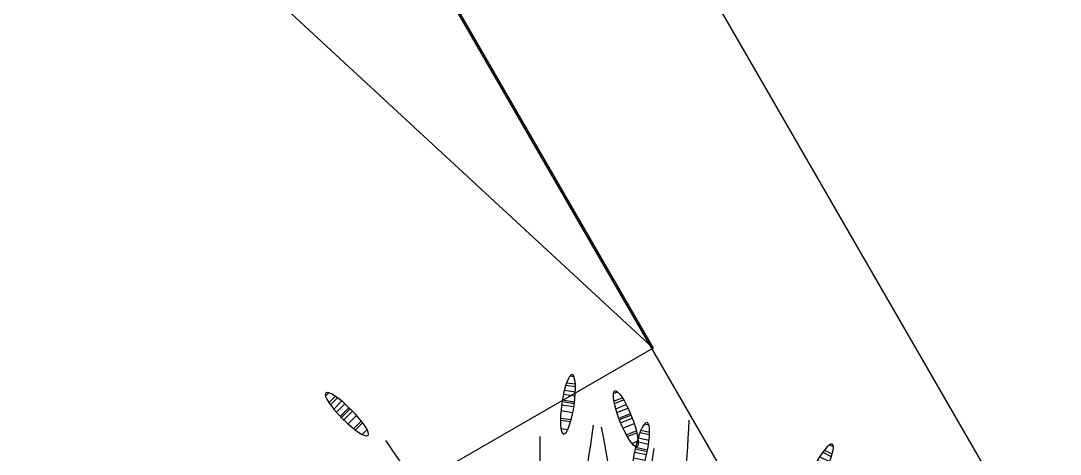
# Model space of a CAD drawing. Header units: metres. Extents: x 1769 to 3632, y 809 to 2652.
# Drawn here: x 2738.305 to 2738.988, y 1807.69 to 1807.975 of the extents above; entities that cross this region are included whole.
import ezdxf

# ---------------------------------------------------------------- set-up
doc = ezdxf.new("R2010")
doc.units = ezdxf.units.M
doc.header["$LTSCALE"] = 10
doc.layers.add('A-ANNO-NOTE', color=3, linetype='Continuous', lineweight=0)
doc.layers.add('Vegetation - Trees', color=64, linetype='Continuous', lineweight=30)
for name, color, linetype in [('A-ELEV0', 7, 'Continuous'), ('A-FLOR-LEVL', 2, 'Continuous'), ('A-FURN-FIXD', 8, 'Continuous'), ('A-WALL', 6, 'Continuous'), ('L-PLNT', 66, 'Continuous')]:
    doc.layers.add(name, color=color, linetype=linetype)

# ---------------------------------------------------------------- blocks, each defined once
blk = doc.blocks.new('*U109')
at = {"layer": 'Vegetation - Trees'}
for p, q in [((-5.13, 11.36), (-3.23, 12.04)), ((-4.99, 8.06), (-1.24, 9.4)), ((-4.81, 6.96), (-0.69, 8.43)), ((-4.3, 4.62), (0.4, 6.3)), ((-3.82, 2.85), (1.15, 4.62)), ((-3.82, 2.85), (1.15, 4.62)), ((-3.07, 0.42), (2.11, 2.27)), ((-2.84, -0.28), (2.37, 1.58)), ((-2.84, -0.28), (2.37, 1.58)), ((-2.34, -1.67), (2.87, 0.19)), ((-1.39, -4.07), (3.65, -2.26)), ((-0.03, -7.06), (4.49, -5.44)), ((0.4, -7.9), (4.69, -6.36)), ((2.32, -11.02), (5.18, -10)), ((4.49, -12.56), (4.49, -12.56))]:
    blk.add_line(p, q, dxfattribs=at)
blk.add_ellipse((0, 0), major_axis=(4.49, -12.56), ratio=0.207464, dxfattribs=at)
blk = doc.blocks.new('*U125')
at = {"layer": 'Vegetation - Trees'}
for p, q in [((-5.13, 11.36), (-3.23, 12.04)), ((-4.99, 8.06), (-1.24, 9.4)), ((-4.81, 6.96), (-0.69, 8.43)), ((-4.3, 4.62), (0.4, 6.3)), ((-3.82, 2.85), (1.15, 4.62)), ((-3.82, 2.85), (1.15, 4.62)), ((-3.07, 0.42), (2.11, 2.27)), ((-2.84, -0.28), (2.37, 1.58)), ((-2.84, -0.28), (2.37, 1.58)), ((-2.34, -1.67), (2.87, 0.19)), ((-1.39, -4.07), (3.65, -2.26)), ((-0.03, -7.06), (4.49, -5.44)), ((0.4, -7.9), (4.69, -6.36)), ((2.32, -11.02), (5.18, -10)), ((4.49, -12.56), (4.49, -12.56))]:
    blk.add_line(p, q, dxfattribs=at)
blk.add_ellipse((0, 0), major_axis=(4.49, -12.56), ratio=0.207464, dxfattribs=at)
blk = doc.blocks.new('*U124')
at = {"layer": 'Vegetation - Trees'}
for p, q in [((-5.13, 11.36), (-3.23, 12.04)), ((-4.99, 8.06), (-1.24, 9.4)), ((-4.81, 6.96), (-0.69, 8.43)), ((-4.3, 4.62), (0.4, 6.3)), ((-3.82, 2.85), (1.15, 4.62)), ((-3.82, 2.85), (1.15, 4.62)), ((-3.07, 0.42), (2.11, 2.27)), ((-2.84, -0.28), (2.37, 1.58)), ((-2.84, -0.28), (2.37, 1.58)), ((-2.34, -1.67), (2.87, 0.19)), ((-1.39, -4.07), (3.65, -2.26)), ((-0.03, -7.06), (4.49, -5.44)), ((0.4, -7.9), (4.69, -6.36)), ((2.32, -11.02), (5.18, -10)), ((4.49, -12.56), (4.49, -12.56))]:
    blk.add_line(p, q, dxfattribs=at)
blk.add_ellipse((0, 0), major_axis=(4.49, -12.56), ratio=0.207464, dxfattribs=at)
blk = doc.blocks.new('*U123')
at = {"layer": 'Vegetation - Trees'}
for p, q in [((-5.13, 11.36), (-3.23, 12.04)), ((-4.99, 8.06), (-1.24, 9.4)), ((-4.81, 6.96), (-0.69, 8.43)), ((-4.3, 4.62), (0.4, 6.3)), ((-3.82, 2.85), (1.15, 4.62)), ((-3.82, 2.85), (1.15, 4.62)), ((-3.07, 0.42), (2.11, 2.27)), ((-2.84, -0.28), (2.37, 1.58)), ((-2.84, -0.28), (2.37, 1.58)), ((-2.34, -1.67), (2.87, 0.19)), ((-1.39, -4.07), (3.65, -2.26)), ((-0.03, -7.06), (4.49, -5.44)), ((0.4, -7.9), (4.69, -6.36)), ((2.32, -11.02), (5.18, -10)), ((4.49, -12.56), (4.49, -12.56))]:
    blk.add_line(p, q, dxfattribs=at)
blk.add_ellipse((0, 0), major_axis=(4.49, -12.56), ratio=0.207464, dxfattribs=at)
blk = doc.blocks.new('*U110')
at = {"layer": 'Vegetation - Trees'}
for p, q in [((-5.13, 11.36), (-3.23, 12.04)), ((-4.99, 8.06), (-1.24, 9.4)), ((-4.81, 6.96), (-0.69, 8.43)), ((-4.3, 4.62), (0.4, 6.3)), ((-3.82, 2.85), (1.15, 4.62)), ((-3.82, 2.85), (1.15, 4.62)), ((-3.07, 0.42), (2.11, 2.27)), ((-2.84, -0.28), (2.37, 1.58)), ((-2.84, -0.28), (2.37, 1.58)), ((-2.34, -1.67), (2.87, 0.19)), ((-1.39, -4.07), (3.65, -2.26)), ((-0.03, -7.06), (4.49, -5.44)), ((0.4, -7.9), (4.69, -6.36)), ((2.32, -11.02), (5.18, -10)), ((4.49, -12.56), (4.49, -12.56))]:
    blk.add_line(p, q, dxfattribs=at)
blk.add_ellipse((0, 0), major_axis=(4.49, -12.56), ratio=0.207464, dxfattribs=at)
blk = doc.blocks.new('JUNCO PLANTA')
at = {"layer": 'L-PLNT', "color": 61}
for points in [[(1271.01936, 198.35166), (1270.88394, 198.41891), (1270.76467, 198.45046)], [(1270.92167, 198.22038), (1270.87045, 198.3238), (1270.75383, 198.44452)], [(1270.9686, 198.28896), (1270.90599, 198.33001), (1270.75976, 198.44456)], [(1270.99636, 198.34405), (1270.81924, 198.42426), (1270.7731, 198.44615)], [(1270.99067, 198.31403), (1270.91594, 198.37732), (1270.76683, 198.44133)]]:
    blk.add_spline(points, degree=3, dxfattribs=at)
blk.add_open_spline([(1270.9892, 198.30989), (1270.95078, 198.32718), (1270.86891, 198.36401), (1270.79671, 198.41728), (1270.75872, 198.44609)], degree=3, knots=[0, 0, 0, 0, 0.469345, 1, 1, 1, 1], dxfattribs=at)
at = {"layer": 'L-PLNT', "color": 39, "true_color": 0x473624}
for name, p, xscale, yscale, zscale, rotation in [('*U110', (1271.03432, 198.42526), 0.001213067589091745, 0.001213067589091745, 0.001213067589091745, 244.1847341318469), ('*U125', (1270.99102, 198.3392), 0.001213067589110181, 0.001213067589110181, 0.001213067589110181, 229.5302128205214), ('*U109', (1271.00162, 198.32268), -0.001213067589168475, 0.001213067589168475, 0.001213067589168475, 235.3337212830132), ('*U124', (1270.99129, 198.29229), 0.001213067589191029, 0.001213067589191029, 0.001213067589191029, 225.7255309882252), ('*U123', (1270.92228, 198.19518), 0.001213067589192103, 0.001213067589192103, 0.001213067589192103, 172.5064865365871)]:
    blk.add_blockref(name, p, dxfattribs=dict(at, xscale=xscale, yscale=yscale, zscale=zscale, rotation=rotation))
blk = doc.blocks.new('RPA')
at = {"layer": 'A-FLOR-LEVL', "ltscale": 0.01}
blk.add_lwpolyline([(2754.29643, 1815.7418), (2755.49643, 1815.7418), (2755.49643, 1813.79189), (2754.29643, 1813.79189)], close=True, dxfattribs=at)
at = {"layer": 'A-FURN-FIXD'}
blk.add_lwpolyline([(2754.29644, 1813.79189), (2754.94646, 1815.56422), (2755.49643, 1813.79189)], dxfattribs=at)
at = {"layer": 'A-WALL'}
blk.add_lwpolyline([(2755.49566, 1815.74254), (2755.64566, 1815.74254), (2755.64566, 1812.19245), (2755.49566, 1812.19245)], close=True, dxfattribs=at)
at = {"layer": 'L-PLNT', "xscale": -1.219505756586727, "yscale": 1.219505756586728, "zscale": 1.219505756586728, "rotation": 207.1846337181579}
blk.add_blockref('JUNCO PLANTA', (1266.18388, 1320.77158), dxfattribs=at)

msp = doc.modelspace()

# ---------------------------------------------------------------- block references
at = {"layer": 'A-ELEV0', "ltscale": 0.01, "rotation": 29.99800635700696}
msp.add_blockref('RPA', (1259.184, -1140.7268), dxfattribs=at)

# ---------------------------------------------------------------- next in the draw order: linework, layer by layer
at = {"layer": 'A-ANNO-NOTE'}
msp.add_line((2739.64956, 1806.44959), (2737.87453, 1809.52375), dxfattribs=at)

doc.saveas('drawing.dxf')
